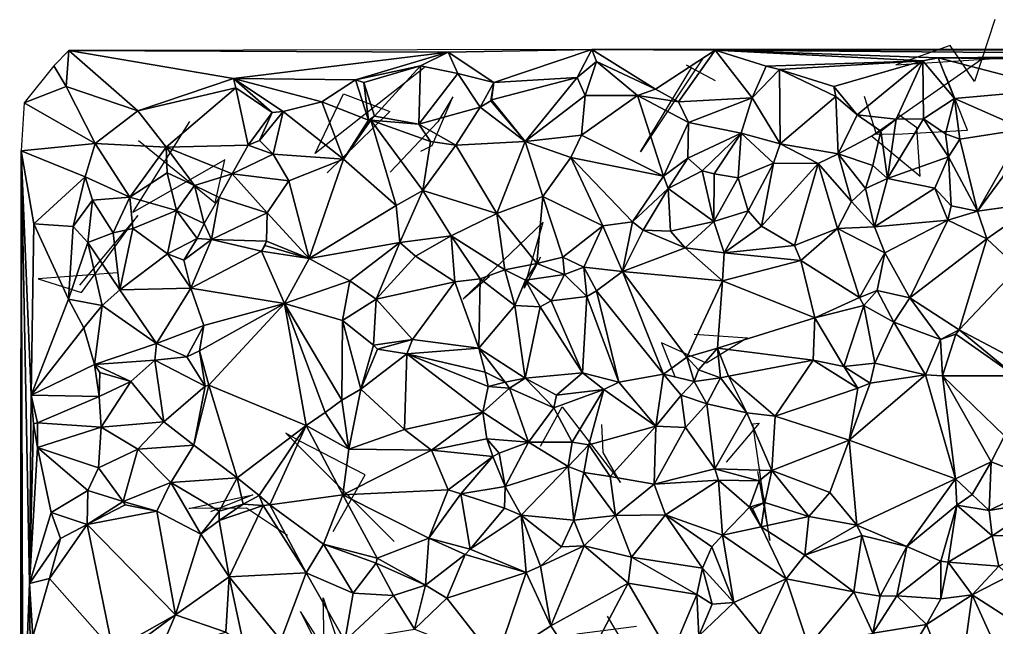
# Model space of a CAD drawing. Header units: metres. Extents: x -15.7 to 15, y -15 to 15.4.
# Drawn here: x -14.97 to 0.34, y 5.91 to 15.45 of the extents above; entities that cross this region are included whole.
import ezdxf

# ---------------------------------------------------------------- set-up
doc = ezdxf.new("R2010")
doc.units = ezdxf.units.M
doc.layers.add('CRACKS', color=1, linetype='Continuous')
doc.layers.add('STREET_MESH', color=7, linetype='Continuous')

msp = doc.modelspace()

# ---------------------------------------------------------------- linework, layer by layer
at = {"layer": 'CRACKS'}
for points in [[(0.313, 15.45, 0.1), (-0.006, 14.478, 0.1), (-0.384, 15.042, 0.1), (-1.238, 14.741, 0.1), (0.312, 14.839, 0.1)], [(-4.27, 14.833, 0.1), (-5.241, 13.373, 0.1), (-4.441, 14.69, 0.1), (-4.519, 14.736, 0.1), (-4.07, 14.492, 0.1)], [(0.103, 14.821, 0.1), (-1.616, 13.621, 0.1), (-0.854, 12.993, 0.1), (-0.907, 13.75, 0.1), (-1.193, 13.953, 0.1)], [(-8.626, 14.698, 0.1), (-10.342, 13.349, 0.1), (-9.895, 14.284, 0.1), (-9.17, 14.006, 0.1), (-10.15, 13.045, 0.1)], [(-1.733, 14.246, 0.1), (-1.547, 13.656, 0.1), (-1.222, 13.654, 0.1), (-0.114, 13.716, 0.1), (-0.447, 14.555, 0.1)], [(-8.684, 13.387, 0.1), (-8.507, 13.476, 0.1), (-8.181, 14.239, 0.1), (-8.419, 13.846, 0.1), (-9.164, 13.058, 0.1)], [(-13.112, 13.55, 0.1), (-11.906, 12.575, 0.1), (-11.755, 13.251, 0.1), (-13.198, 12.421, 0.1), (-12.306, 13.852, 0.1)], [(-13.446, 11.474, 0.1), (-14.681, 11.381, 0.1), (-14.003, 11.167, 0.1), (-13.12, 12.375, 0.1), (-14.032, 11.283, 0.1)], [(-6.808, 11.723, 0.1), (-7.062, 11.237, 0.1), (-6.767, 12.269, 0.1), (-8.019, 11.07, 0.1), (-7.607, 11.422, 0.1)], [(-4.397, 10.514, 0.1), (-3.564, 10.455, 0.1), (-4.206, 10.062, 0.1), (-4.911, 10.377, 0.1), (-4.703, 9.853, 0.1)], [(-6.806, 8.76, 0.1), (-6.467, 9.374, 0.1), (-5.552, 8.187, 0.1), (-5.825, 8.656, 0.1), (-5.847, 9.1, 0.1)], [(-3.405, 8.358, 0.1), (-3.215, 7.279, 0.1), (-3.479, 9.109, 0.1), (-3.38, 9.119, 0.1), (-3.897, 8.506, 0.1)], [(-10.058, 7.418, 0.1), (-9.556, 8.307, 0.1), (-10.581, 8.838, 0.1), (-10.799, 8.962, 0.1), (-9.102, 7.264, 0.1)], [(-10.774, 7.355, 0.1), (-11.414, 7.783, 0.1), (-12.32, 7.78, 0.1), (-11.319, 7.995, 0.1), (-11.981, 7.729, 0.1)], [(-10.18, 4.763, 0.1), (-10.216, 6.379, 0.1), (-9.689, 4.777, 0.1), (-10.569, 6.163, 0.1), (-9.836, 4.695, 0.1)], [(-5.305, 5.927, 0.1), (-6.239, 5.811, 0.1), (-5.389, 5.207, 0.1), (-5.184, 5.126, 0.1), (-5.759, 6.09, 0.1)]]:
    msp.add_polyline3d(points, dxfattribs=at)
at = {"layer": 'STREET_MESH'}
for points in [[(-14.438, 14.726), (-14.243, 14.398), (-14.2, 14.964)], [(-14.243, 14.398), (-13.12, 14.019), (-14.2, 14.964)], [(-8.257, 14.939), (-6.005, 14.98), (-14.2, 14.964)], [(-13.12, 14.019), (-11.62, 14.527), (-14.2, 14.964)], [(-11.62, 14.527), (-8.257, 14.939), (-14.2, 14.964)], [(-8.257, 14.939), (-11.62, 14.527), (-9.709, 14.502)], [(-8.69, 14.723), (-8.257, 14.939), (-9.709, 14.502)], [(-8.104, 14.603), (-8.257, 14.939), (-8.69, 14.723)], [(-8.257, 14.939), (-7.537, 14.463), (-6.005, 14.98)], [(-8.257, 14.939), (-8.104, 14.603), (-7.537, 14.463)], [(-7.537, 14.463), (-6.231, 14.538), (-6.005, 14.98)], [(-6.005, 14.98), (-6.231, 14.538), (-5.928, 14.791)], [(-6.005, 14.98), (-4.071, 14.968), (12.673, 14.981)], [(-5.006, 14.359), (-6.005, 14.98), (-5.928, 14.791)], [(-5.006, 14.359), (-4.071, 14.968), (-6.005, 14.98)], [(-4.071, 14.968), (-5.006, 14.359), (-4.646, 14.157)], [(-3.49, 14.222), (-4.071, 14.968), (-4.646, 14.157)], [(-4.071, 14.968), (5.004, 14.896), (12.673, 14.981)], [(5.004, 14.896), (-4.071, 14.968), (-0.576, 14.85)], [(-4.071, 14.968), (-0.814, 14.801), (-0.576, 14.85)], [(-3.49, 14.222), (-3.273, 14.719), (-4.071, 14.968)], [(-3.273, 14.719), (-0.814, 14.801), (-4.071, 14.968)], [(5.004, 14.896), (-0.576, 14.85), (4.083, 14.864)], [(-0.576, 14.85), (2.683, 14.803), (4.083, 14.864)], [(-14.9, 14.143), (-14.243, 14.398), (-14.438, 14.726)], [(-9.576, 14.464), (-8.69, 14.723), (-9.709, 14.502)], [(-9.576, 14.464), (-9.409, 13.934), (-8.69, 14.723)], [(-9.409, 13.934), (-8.714, 13.809), (-8.69, 14.723)], [(-8.714, 13.809), (-8.104, 14.603), (-8.69, 14.723)], [(-6.231, 14.538), (-6.109, 14.258), (-5.928, 14.791)], [(-6.109, 14.258), (-5.285, 14.26), (-5.928, 14.791)], [(-5.285, 14.26), (-5.006, 14.359), (-5.928, 14.791)], [(-3.273, 14.719), (-3.49, 14.222), (-3.06, 14.668)], [(-0.814, 14.801), (-3.273, 14.719), (-3.06, 14.668)], [(-2.209, 14.399), (-0.814, 14.801), (-3.06, 14.668)], [(-0.814, 14.801), (-2.209, 14.399), (-1.842, 13.957)], [(-1.231, 13.886), (-0.814, 14.801), (-1.842, 13.957)], [(-1.231, 13.886), (-0.806, 13.89), (-0.814, 14.801)], [(-0.814, 14.801), (-0.318, 14.209), (-0.576, 14.85)], [(-0.806, 13.89), (-0.318, 14.209), (-0.814, 14.801)], [(1.311, 14.356), (2.683, 14.803), (-0.576, 14.85)], [(-0.318, 14.209), (1.311, 14.356), (-0.576, 14.85)], [(-7.756, 14.074), (-8.104, 14.603), (-8.714, 13.809)], [(-8.104, 14.603), (-7.756, 14.074), (-7.537, 14.463)], [(-3.49, 14.222), (-3.049, 13.501), (-3.06, 14.668)], [(-3.049, 13.501), (-2.18, 14.242), (-3.06, 14.668)], [(-2.18, 14.242), (-2.209, 14.399), (-3.06, 14.668)], [(-13.789, 13.504), (-14.243, 14.398), (-14.9, 14.143)], [(-13.12, 14.019), (-14.243, 14.398), (-13.789, 13.504)], [(-13.12, 14.019), (-11.586, 14.377), (-11.62, 14.527)], [(-11.016, 13.99), (-10.843, 14.009), (-11.62, 14.527)], [(-11.586, 14.377), (-11.016, 13.99), (-11.62, 14.527)], [(-11.62, 14.527), (-10.234, 14.159), (-9.709, 14.502)], [(-10.843, 14.009), (-10.234, 14.159), (-11.62, 14.527)], [(-10.234, 14.159), (-9.503, 13.87), (-9.709, 14.502)], [(-9.503, 13.87), (-9.576, 14.464), (-9.709, 14.502)], [(-9.503, 13.87), (-9.409, 13.934), (-9.576, 14.464)], [(-7.756, 14.074), (-7.587, 14.176), (-7.537, 14.463)], [(-7.587, 14.176), (-7.575, 14.191), (-7.537, 14.463)], [(-7.575, 14.191), (-6.231, 14.538), (-7.537, 14.463)], [(-7.575, 14.191), (-7.046, 13.538), (-6.231, 14.538)], [(-7.046, 13.538), (-6.109, 14.258), (-6.231, 14.538)], [(-2.209, 14.399), (-2.18, 14.242), (-1.842, 13.957)], [(-12.678, 13.449), (-11.586, 14.377), (-13.12, 14.019)], [(-11.39, 13.478), (-11.586, 14.377), (-12.678, 13.449)], [(-11.39, 13.478), (-11.016, 13.99), (-11.586, 14.377)], [(-6.167, 13.634), (-6.109, 14.258), (-7.046, 13.538)], [(-6.109, 14.258), (-6.167, 13.634), (-5.285, 14.26)], [(-6.167, 13.634), (-4.878, 12.995), (-5.285, 14.26)], [(-5.006, 14.359), (-5.285, 14.26), (-4.646, 14.157)], [(-5.285, 14.26), (-4.486, 13.835), (-4.646, 14.157)], [(-4.878, 12.995), (-4.486, 13.835), (-5.285, 14.26)], [(-2.18, 14.242), (-3.049, 13.501), (-2.141, 13.343)], [(-2.18, 14.242), (-2.141, 13.343), (-1.842, 13.957)], [(1.311, 14.356), (-0.318, 14.209), (0.776, 13.73)], [(-14.949, 13.392), (-13.789, 13.504), (-14.9, 14.143)], [(-9.896, 13.258), (-10.234, 14.159), (-10.843, 14.009)], [(-9.503, 13.87), (-10.234, 14.159), (-9.896, 13.258)], [(-7.587, 14.176), (-7.756, 14.074), (-7.046, 13.538)], [(-7.575, 14.191), (-7.587, 14.176), (-7.046, 13.538)], [(-4.486, 13.835), (-3.49, 14.222), (-4.646, 14.157)], [(-3.49, 14.222), (-4.486, 13.835), (-3.66, 13.668)], [(-3.049, 13.501), (-3.49, 14.222), (-3.66, 13.668)], [(-0.806, 13.89), (-0.458, 13.655), (-0.318, 14.209)], [(-0.318, 14.209), (-0.458, 13.655), (-0.236, 13.573)], [(-0.318, 14.209), (-0.236, 13.573), (0.776, 13.73)], [(-12.678, 13.449), (-13.12, 14.019), (-13.789, 13.504)], [(-11.39, 13.478), (-11.213, 13.55), (-11.016, 13.99)], [(-11.016, 13.99), (-11.213, 13.55), (-10.843, 14.009)], [(-11.213, 13.55), (-11, 13.337), (-10.843, 14.009)], [(-11, 13.337), (-9.896, 13.258), (-10.843, 14.009)], [(-8.133, 13.478), (-7.756, 14.074), (-8.714, 13.809)], [(-7.756, 14.074), (-8.133, 13.478), (-7.046, 13.538)], [(-2.141, 13.343), (-1.471, 13.7), (-1.842, 13.957)], [(-1.471, 13.7), (-1.231, 13.886), (-1.842, 13.957)], [(-9.073, 12.534), (-9.468, 13.87), (-9.896, 13.258)], [(-9.468, 13.87), (-9.503, 13.87), (-9.896, 13.258)], [(-9.409, 13.934), (-9.503, 13.87), (-9.468, 13.87)], [(-9.409, 13.934), (-9.468, 13.87), (-8.714, 13.809)], [(-8.714, 13.809), (-9.468, 13.87), (-8.53, 13.539)], [(-9.468, 13.87), (-8.653, 12.766), (-8.53, 13.539)], [(-8.653, 12.766), (-9.468, 13.87), (-9.073, 12.534)], [(-8.133, 13.478), (-8.714, 13.809), (-8.53, 13.539)], [(-4.486, 13.835), (-4.878, 12.995), (-4.5, 13.274)], [(-4.486, 13.835), (-4.5, 13.274), (-3.66, 13.668)], [(-1.231, 13.886), (-1.471, 13.7), (-1.367, 12.956)], [(-0.806, 13.89), (-1.231, 13.886), (-1.367, 12.956)], [(-0.411, 13.297), (-0.806, 13.89), (-1.367, 12.956)], [(-0.458, 13.655), (-0.806, 13.89), (-0.411, 13.297)], [(-6.167, 13.634), (-7.046, 13.538), (-6.332, 13.288)], [(-4.878, 12.995), (-6.167, 13.634), (-6.332, 13.288)], [(-4.5, 13.274), (-4.276, 13.074), (-3.66, 13.668)], [(-4.276, 13.074), (-4.086, 13.027), (-3.66, 13.668)], [(-4.086, 13.027), (-3.711, 12.966), (-3.66, 13.668)], [(-3.66, 13.668), (-3.711, 12.966), (-3.154, 13.198)], [(-3.049, 13.501), (-3.66, 13.668), (-3.154, 13.198)], [(-1.598, 13.158), (-1.471, 13.7), (-2.141, 13.343)], [(-1.471, 13.7), (-1.598, 13.158), (-1.367, 12.956)], [(-0.458, 13.655), (-0.411, 13.297), (-0.236, 13.573)], [(0.776, 13.73), (-0.236, 13.573), (0.041, 12.444)], [(0.911, 13.621), (0.776, 13.73), (0.041, 12.444)], [(-13.946, 12.98), (-13.789, 13.504), (-14.949, 13.392)], [(-13.946, 12.98), (-13.245, 12.666), (-13.789, 13.504)], [(-13.245, 12.666), (-12.678, 13.449), (-13.789, 13.504)], [(-11.641, 13.029), (-11.39, 13.478), (-12.678, 13.449)], [(-11, 13.337), (-11.39, 13.478), (-11.641, 13.029)], [(-11.213, 13.55), (-11.39, 13.478), (-11, 13.337)], [(-8.653, 12.766), (-8.133, 13.478), (-8.53, 13.539)], [(-8.133, 13.478), (-8.653, 12.766), (-7.495, 12.408)], [(-8.133, 13.478), (-7.495, 12.408), (-7.046, 13.538)], [(-7.495, 12.408), (-6.77, 12.676), (-7.046, 13.538)], [(-7.046, 13.538), (-6.77, 12.676), (-6.332, 13.288)], [(-2.456, 13.191), (-3.049, 13.501), (-3.154, 13.198)], [(-3.049, 13.501), (-2.456, 13.191), (-2.141, 13.343)], [(-0.236, 13.573), (-0.411, 13.297), (0.041, 12.444)], [(1.006, 12.581), (0.911, 13.621), (0.041, 12.444)], [(-14.959, 1.005), (-14.949, 13.392), (-14.974, -5.999)], [(-14.923, 3.9), (-14.949, 13.392), (-14.959, 1.005)], [(-14.794, 9.559), (-14.749, 12.245), (-14.949, 13.392)], [(-14.749, 12.245), (-13.946, 12.98), (-14.949, 13.392)], [(-14.816, 6.605), (-14.949, 13.392), (-14.923, 3.9)], [(-14.816, 6.605), (-14.794, 9.559), (-14.949, 13.392)], [(-12.658, 13.045), (-12.678, 13.449), (-13.245, 12.666)], [(-12.658, 13.045), (-12.233, 12.847), (-12.678, 13.449)], [(-12.233, 12.847), (-11.641, 13.029), (-12.678, 13.449)], [(-11, 13.337), (-11.641, 13.029), (-10.752, 12.919)], [(-9.896, 13.258), (-11, 13.337), (-10.752, 12.919)], [(-2.141, 13.343), (-2.456, 13.191), (-1.933, 12.593)], [(-2.141, 13.343), (-1.933, 12.593), (-1.716, 12.8)], [(-1.598, 13.158), (-2.141, 13.343), (-1.716, 12.8)], [(-10.436, 11.7), (-9.896, 13.258), (-10.752, 12.919)], [(-10.436, 11.7), (-9.073, 12.534), (-9.896, 13.258)], [(-6.77, 12.676), (-5.83, 12.213), (-6.332, 13.288)], [(-5.367, 12.277), (-4.878, 12.995), (-6.332, 13.288)], [(-5.83, 12.213), (-5.367, 12.277), (-6.332, 13.288)], [(-4.878, 12.995), (-4.809, 12.799), (-4.5, 13.274)], [(-4.809, 12.799), (-4.276, 13.074), (-4.5, 13.274)], [(-3.711, 12.966), (-3.551, 12.447), (-3.154, 13.198)], [(-3.551, 12.447), (-3.343, 12.21), (-3.154, 13.198)], [(-3.343, 12.21), (-2.456, 13.191), (-3.154, 13.198)], [(-2.827, 11.905), (-2.456, 13.191), (-3.343, 12.21)], [(-2.456, 13.191), (-2.827, 11.905), (-2.155, 12.17)], [(-1.933, 12.593), (-2.456, 13.191), (-2.155, 12.17)], [(-0.626, 12.802), (-0.411, 13.297), (-1.367, 12.956)], [(-0.373, 12.53), (-0.411, 13.297), (-0.626, 12.802)], [(-0.411, 13.297), (-0.373, 12.53), (0.041, 12.444)], [(-12.515, 12.456), (-12.658, 13.045), (-13.245, 12.666)], [(-12.515, 12.456), (-12.233, 12.847), (-12.658, 13.045)], [(-11.847, 12.66), (-11.641, 13.029), (-12.233, 12.847)], [(-11.641, 13.029), (-11.847, 12.66), (-11.095, 12.416)], [(-11.641, 13.029), (-11.095, 12.416), (-10.752, 12.919)], [(-4.276, 13.074), (-4.809, 12.799), (-4.093, 12.282)], [(-4.086, 13.027), (-4.276, 13.074), (-4.093, 12.282)], [(-3.711, 12.966), (-4.086, 13.027), (-4.093, 12.282)], [(-1.367, 12.956), (-1.598, 13.158), (-1.716, 12.8)], [(-14.749, 12.245), (-14.134, 12.203), (-13.946, 12.98)], [(-14.134, 12.203), (-13.828, 12.616), (-13.946, 12.98)], [(-13.946, 12.98), (-13.828, 12.616), (-13.245, 12.666)], [(-11.095, 12.416), (-10.436, 11.7), (-10.752, 12.919)], [(-4.809, 12.799), (-4.878, 12.995), (-5.367, 12.277)], [(-3.551, 12.447), (-3.711, 12.966), (-4.093, 12.282)], [(-1.573, 12.2), (-1.367, 12.956), (-1.716, 12.8)], [(-1.573, 12.2), (-0.626, 12.802), (-1.367, 12.956)], [(-12.233, 12.847), (-12.515, 12.456), (-12.078, 12.249)], [(-11.847, 12.66), (-12.233, 12.847), (-12.078, 12.249)], [(-8.653, 12.766), (-9.073, 12.534), (-9.014, 11.954)], [(-8.209, 12.057), (-8.653, 12.766), (-9.014, 11.954)], [(-7.495, 12.408), (-8.653, 12.766), (-8.209, 12.057)], [(-5.2, 12.148), (-4.809, 12.799), (-5.367, 12.277)], [(-5.2, 12.148), (-4.768, 12.129), (-4.809, 12.799)], [(-4.809, 12.799), (-4.768, 12.129), (-4.093, 12.282)], [(-1.933, 12.593), (-1.573, 12.2), (-1.716, 12.8)], [(-0.626, 12.802), (-1.573, 12.2), (-0.424, 12.302)], [(-0.373, 12.53), (-0.626, 12.802), (-0.424, 12.302)], [(-13.828, 12.616), (-14.134, 12.203), (-13.904, 11.954)], [(-13.508, 12.106), (-13.828, 12.616), (-13.904, 11.954)], [(-13.828, 12.616), (-13.508, 12.106), (-13.245, 12.666)], [(-13.508, 12.106), (-13.198, 12.174), (-13.245, 12.666)], [(-13.198, 12.174), (-12.515, 12.456), (-13.245, 12.666)], [(-11.964, 12), (-11.847, 12.66), (-12.078, 12.249)], [(-11.095, 12.416), (-11.847, 12.66), (-11.964, 12)], [(-6.866, 11.623), (-6.77, 12.676), (-7.495, 12.408)], [(-6.866, 11.623), (-6.46, 11.723), (-6.77, 12.676)], [(-6.46, 11.723), (-5.83, 12.213), (-6.77, 12.676)], [(-1.573, 12.2), (-1.933, 12.593), (-2.155, 12.17)], [(0.189, 12.011), (1.006, 12.581), (0.041, 12.444)], [(1.006, 12.581), (0.189, 12.011), (0.675, 11.556)], [(-12.515, 12.456), (-13.198, 12.174), (-12.657, 11.774)], [(-12.192, 12.013), (-12.515, 12.456), (-12.657, 11.774)], [(-12.515, 12.456), (-12.192, 12.013), (-12.078, 12.249)], [(-11.105, 11.975), (-11.095, 12.416), (-11.964, 12)], [(-11.105, 11.975), (-10.436, 11.7), (-11.095, 12.416)], [(-9.073, 12.534), (-10.436, 11.7), (-9.014, 11.954)], [(-7.368, 11.521), (-7.495, 12.408), (-8.209, 12.057)], [(-7.368, 11.521), (-6.866, 11.623), (-7.495, 12.408)], [(-3.93, 11.791), (-3.551, 12.447), (-4.093, 12.282)], [(-3.551, 12.447), (-3.93, 11.791), (-3.343, 12.21)], [(-0.373, 12.53), (-0.424, 12.302), (0.041, 12.444)], [(-0.424, 12.302), (0.189, 12.011), (0.041, 12.444)], [(-5.83, 12.213), (-5.52, 11.495), (-5.367, 12.277)], [(-5.52, 11.495), (-5.2, 12.148), (-5.367, 12.277)], [(-4.093, 12.282), (-4.768, 12.129), (-4.538, 11.871)], [(-3.93, 11.791), (-4.093, 12.282), (-4.538, 11.871)], [(-1.573, 12.2), (-1.411, 11.791), (-0.424, 12.302)], [(-0.424, 12.302), (-1.411, 11.791), (-1.017, 11.086)], [(0.189, 12.011), (-0.424, 12.302), (-1.017, 11.086)], [(-14.208, 11.066), (-14.749, 12.245), (-14.794, 9.559)], [(-14.208, 11.066), (-14.134, 12.203), (-14.749, 12.245)], [(-14.134, 12.203), (-14.208, 11.066), (-13.904, 11.954)], [(-13.402, 11.212), (-13.508, 12.106), (-13.904, 11.954)], [(-13.508, 12.106), (-13.402, 11.212), (-13.198, 12.174)], [(-13.198, 12.174), (-13.402, 11.212), (-12.657, 11.774)], [(-12.192, 12.013), (-11.964, 12), (-12.078, 12.249)], [(-6.46, 11.723), (-6.128, 11.567), (-5.83, 12.213)], [(-5.83, 12.213), (-6.128, 11.567), (-5.52, 11.495)], [(-5.2, 12.148), (-5.52, 11.495), (-4.538, 11.871)], [(-4.768, 12.129), (-5.2, 12.148), (-4.538, 11.871)], [(-3.93, 11.791), (-2.827, 11.905), (-3.343, 12.21)], [(-2.155, 12.17), (-2.827, 11.905), (-2.729, 11.672)], [(-1.81, 11.087), (-2.155, 12.17), (-2.729, 11.672)], [(-1.411, 11.791), (-1.573, 12.2), (-2.155, 12.17)], [(-1.81, 11.087), (-1.411, 11.791), (-2.155, 12.17)], [(-14.208, 11.066), (-13.678, 10.964), (-13.904, 11.954)], [(-13.678, 10.964), (-13.402, 11.212), (-13.904, 11.954)], [(-12.399, 11.677), (-12.192, 12.013), (-12.657, 11.774)], [(-12.192, 12.013), (-12.399, 11.677), (-11.964, 12)], [(-12.399, 11.677), (-12.289, 11.238), (-11.964, 12)], [(-12.289, 11.238), (-11.183, 11.818), (-11.964, 12)], [(-11.183, 11.818), (-11.105, 11.975), (-11.964, 12)], [(-11.129, 11.906), (-11.105, 11.975), (-11.183, 11.818)], [(-11.105, 11.975), (-11.129, 11.906), (-10.436, 11.7)], [(-10.436, 11.7), (-9.795, 11.35), (-9.014, 11.954)], [(-9.795, 11.35), (-9.384, 11.064), (-9.014, 11.954)], [(-9.384, 11.064), (-8.77, 11.736), (-9.014, 11.954)], [(-8.77, 11.736), (-8.209, 12.057), (-9.014, 11.954)], [(-8.152, 11.334), (-8.209, 12.057), (-8.77, 11.736)], [(-8.152, 11.334), (-7.753, 11.383), (-8.209, 12.057)], [(-7.753, 11.383), (-7.368, 11.521), (-8.209, 12.057)], [(-0.244, 10.58), (0.189, 12.011), (-1.017, 11.086)], [(0.189, 12.011), (-0.244, 10.58), (0.675, 11.556)], [(-11.183, 11.818), (-12.289, 11.238), (-10.819, 10.996)], [(-11.129, 11.906), (-11.183, 11.818), (-10.436, 11.7)], [(-10.436, 11.7), (-11.183, 11.818), (-10.819, 10.996)], [(-5.52, 11.495), (-3.957, 11.349), (-4.538, 11.871)], [(-3.957, 11.349), (-3.93, 11.791), (-4.538, 11.871)], [(-2.827, 11.905), (-3.93, 11.791), (-2.729, 11.672)], [(-13.402, 11.212), (-12.289, 11.238), (-12.657, 11.774)], [(-12.289, 11.238), (-12.399, 11.677), (-12.657, 11.774)], [(-9.795, 11.35), (-10.436, 11.7), (-10.819, 10.996)], [(-9.384, 11.064), (-8.152, 11.334), (-8.77, 11.736)], [(-6.432, 11.451), (-6.46, 11.723), (-6.866, 11.623)], [(-6.432, 11.451), (-6.128, 11.567), (-6.46, 11.723)], [(-3.93, 11.791), (-3.957, 11.349), (-2.729, 11.672)], [(-3.957, 11.349), (-2.51, 10.772), (-2.729, 11.672)], [(-2.51, 10.772), (-1.81, 11.087), (-2.729, 11.672)], [(-1.411, 11.791), (-1.81, 11.087), (-1.529, 11.197)], [(-1.411, 11.791), (-1.529, 11.197), (-1.017, 11.086)], [(-7.753, 11.383), (-7.21, 10.964), (-7.368, 11.521)], [(-7.041, 11.36), (-6.866, 11.623), (-7.368, 11.521)], [(-7.21, 10.964), (-7.041, 11.36), (-7.368, 11.521)], [(-7.041, 11.36), (-6.432, 11.451), (-6.866, 11.623)], [(-6.432, 11.451), (-6.082, 11.107), (-6.128, 11.567)], [(-5.52, 11.495), (-6.128, 11.567), (-5.932, 11.192)], [(-6.128, 11.567), (-6.082, 11.107), (-5.932, 11.192)], [(-4.881, 9.886), (-5.52, 11.495), (-5.932, 11.192)], [(-4.513, 10.156), (-5.52, 11.495), (-4.881, 9.886)], [(-5.52, 11.495), (-4.513, 10.156), (-3.957, 11.349)], [(-0.244, 10.58), (0.932, 9.959), (0.675, 11.556)], [(-9.911, 10.729), (-9.795, 11.35), (-10.819, 10.996)], [(-9.795, 11.35), (-9.911, 10.729), (-9.384, 11.064)], [(-8.152, 11.334), (-9.384, 11.064), (-8.817, 10.43)], [(-8.152, 11.334), (-8.817, 10.43), (-7.776, 10.294)], [(-7.753, 11.383), (-8.152, 11.334), (-7.776, 10.294)], [(-7.21, 10.964), (-7.753, 11.383), (-7.776, 10.294)], [(-7.041, 11.36), (-7.21, 10.964), (-6.812, 10.944)], [(-6.432, 11.451), (-7.041, 11.36), (-6.643, 11.037)], [(-6.643, 11.037), (-7.041, 11.36), (-6.812, 10.944)], [(-6.082, 11.107), (-6.432, 11.451), (-6.643, 11.037)], [(-3.957, 11.349), (-4.513, 10.156), (-4.031, 10.295)], [(-2.51, 10.772), (-3.957, 11.349), (-4.031, 10.295)], [(-13.678, 10.964), (-12.826, 10.369), (-13.402, 11.212)], [(-13.402, 11.212), (-12.826, 10.369), (-12.289, 11.238)], [(-12.826, 10.369), (-12.087, 10.65), (-12.289, 11.238)], [(-12.289, 11.238), (-12.087, 10.65), (-10.819, 10.996)], [(-6.082, 11.107), (-5.581, 9.764), (-5.932, 11.192)], [(-5.581, 9.764), (-4.881, 9.886), (-5.932, 11.192)], [(-1.81, 11.087), (-1.74, 10.966), (-1.529, 11.197)], [(-1.74, 10.966), (-1.267, 10.704), (-1.529, 11.197)], [(-1.529, 11.197), (-1.267, 10.704), (-1.017, 11.086)], [(-13.966, 10.613), (-14.208, 11.066), (-14.794, 9.559)], [(-13.966, 10.613), (-13.678, 10.964), (-14.208, 11.066)], [(-9.911, 10.729), (-9.427, 10.341), (-9.384, 11.064)], [(-9.384, 11.064), (-9.427, 10.341), (-8.817, 10.43)], [(-6.643, 11.037), (-6.812, 10.944), (-6.15, 9.909)], [(-6.082, 11.107), (-6.643, 11.037), (-6.15, 9.909)], [(-5.581, 9.764), (-6.082, 11.107), (-6.15, 9.909)], [(-1.74, 10.966), (-1.81, 11.087), (-2.51, 10.772)], [(-1.267, 10.704), (-0.537, 10.432), (-1.017, 11.086)], [(-0.537, 10.432), (-0.244, 10.58), (-1.017, 11.086)], [(-13.678, 10.964), (-13.966, 10.613), (-13.798, 10.037)], [(-12.826, 10.369), (-13.678, 10.964), (-13.798, 10.037)], [(-12.087, 10.65), (-12.153, 10.253), (-10.819, 10.996)], [(-12.153, 10.253), (-12.006, 9.714), (-10.819, 10.996)], [(-10.819, 10.996), (-12.006, 9.714), (-10.482, 9.084)], [(-10.186, 9.287), (-10.819, 10.996), (-10.482, 9.084)], [(-10.819, 10.996), (-10.186, 9.287), (-9.923, 9.481)], [(-9.911, 10.729), (-10.819, 10.996), (-9.923, 9.481)], [(-7.047, 9.825), (-7.21, 10.964), (-7.776, 10.294)], [(-6.812, 10.944), (-7.21, 10.964), (-7.047, 9.825)], [(-6.812, 10.944), (-7.047, 9.825), (-6.15, 9.909)], [(-2.055, 10.005), (-1.74, 10.966), (-2.51, 10.772)], [(-1.74, 10.966), (-2.055, 10.005), (-1.568, 10.059)], [(-1.267, 10.704), (-1.74, 10.966), (-1.568, 10.059)], [(-9.911, 10.729), (-9.923, 9.481), (-9.624, 9.653)], [(-9.427, 10.341), (-9.911, 10.729), (-9.624, 9.653)], [(-2.51, 10.772), (-4.031, 10.295), (-2.532, 10.109)], [(-2.055, 10.005), (-2.51, 10.772), (-2.532, 10.109)], [(-13.798, 10.037), (-13.966, 10.613), (-14.794, 9.559)], [(-12.087, 10.65), (-12.826, 10.369), (-12.354, 10.16)], [(-12.153, 10.253), (-12.087, 10.65), (-12.354, 10.16)], [(-0.772, 9.875), (-1.267, 10.704), (-1.568, 10.059)], [(-1.267, 10.704), (-0.772, 9.875), (-0.537, 10.432)], [(-0.295, 10.517), (-0.244, 10.58), (-0.537, 10.432)], [(-0.244, 10.58), (-0.295, 10.517), (0.632, 9.862)], [(0.932, 9.959), (-0.244, 10.58), (0.632, 9.862)], [(-9.427, 10.341), (-9.365, 10.28), (-8.817, 10.43)], [(-9.365, 10.28), (-8.902, 10.208), (-8.817, 10.43)], [(-8.817, 10.43), (-8.902, 10.208), (-7.776, 10.294)], [(-0.772, 9.875), (-0.508, 9.86), (-0.537, 10.432)], [(-0.508, 9.86), (-0.295, 10.517), (-0.537, 10.432)], [(-0.295, 10.517), (-0.508, 9.86), (0.632, 9.862)], [(-12.851, 10.107), (-12.826, 10.369), (-13.798, 10.037)], [(-12.826, 10.369), (-12.851, 10.107), (-12.354, 10.16)], [(-9.365, 10.28), (-9.427, 10.341), (-9.624, 9.653)], [(-8.902, 10.208), (-9.365, 10.28), (-9.624, 9.653)], [(-7.776, 10.294), (-8.902, 10.208), (-7.676, 9.919)], [(-7.361, 9.763), (-7.776, 10.294), (-7.676, 9.919)], [(-7.361, 9.763), (-7.047, 9.825), (-7.776, 10.294)], [(-4.031, 10.295), (-4.513, 10.156), (-4.331, 9.956)], [(-3.988, 9.83), (-4.031, 10.295), (-4.331, 9.956)], [(-4.031, 10.295), (-3.862, 9.857), (-2.532, 10.109)], [(-3.988, 9.83), (-3.862, 9.857), (-4.031, 10.295)], [(-12.851, 10.107), (-12.062, 9.701), (-12.354, 10.16)], [(-12.062, 9.701), (-12.153, 10.253), (-12.354, 10.16)], [(-12.062, 9.701), (-12.006, 9.714), (-12.153, 10.253)], [(-8.938, 9.02), (-8.902, 10.208), (-9.624, 9.653)], [(-8.902, 10.208), (-8.938, 9.02), (-7.71, 9.292)], [(-8.902, 10.208), (-7.63, 9.693), (-7.676, 9.919)], [(-7.63, 9.693), (-8.902, 10.208), (-7.71, 9.292)], [(-4.401, 9.773), (-4.513, 10.156), (-4.881, 9.886)], [(-4.513, 10.156), (-4.401, 9.773), (-4.331, 9.956)], [(-2.532, 10.109), (-3.862, 9.857), (-3.127, 9.227)], [(-1.833, 9.668), (-2.532, 10.109), (-3.127, 9.227)], [(-1.833, 9.668), (-2.055, 10.005), (-2.532, 10.109)], [(-13.727, 9.535), (-13.798, 10.037), (-14.794, 9.559)], [(-13.23, 9.772), (-12.851, 10.107), (-13.798, 10.037)], [(-13.727, 9.535), (-13.716, 9.913), (-13.798, 10.037)], [(-13.716, 9.913), (-13.23, 9.772), (-13.798, 10.037)], [(-12.851, 10.107), (-13.23, 9.772), (-12.712, 9.139)], [(-12.062, 9.701), (-12.851, 10.107), (-12.712, 9.139)], [(-4.401, 9.773), (-3.988, 9.83), (-4.331, 9.956)], [(-2.055, 10.005), (-1.64, 9.745), (-1.568, 10.059)], [(-1.64, 9.745), (-2.055, 10.005), (-1.833, 9.668)], [(-1.64, 9.745), (-0.772, 9.875), (-1.568, 10.059)], [(-13.23, 9.772), (-13.716, 9.913), (-13.727, 9.535)], [(-7.63, 9.693), (-7.361, 9.763), (-7.676, 9.919)], [(-7.047, 9.825), (-7.361, 9.763), (-7.296, 9.665)], [(-6.597, 9.361), (-7.047, 9.825), (-7.296, 9.665)], [(-7.047, 9.825), (-6.559, 9.556), (-6.15, 9.909)], [(-6.597, 9.361), (-6.559, 9.556), (-7.047, 9.825)], [(-6.15, 9.909), (-6.559, 9.556), (-5.814, 9.647)], [(-5.581, 9.764), (-6.15, 9.909), (-5.814, 9.647)], [(-5.581, 9.764), (-5.002, 9.07), (-4.881, 9.886)], [(-5.002, 9.07), (-4.603, 9.558), (-4.881, 9.886)], [(-4.603, 9.558), (-4.401, 9.773), (-4.881, 9.886)], [(-4.2, 9.42), (-3.988, 9.83), (-4.401, 9.773)], [(-3.988, 9.83), (-4.2, 9.42), (-3.576, 9.281)], [(-3.988, 9.83), (-3.576, 9.281), (-3.862, 9.857)], [(-3.862, 9.857), (-3.576, 9.281), (-3.127, 9.227)], [(-0.772, 9.875), (-1.971, 8.853), (-0.301, 8.245)], [(-0.772, 9.875), (-1.64, 9.745), (-1.971, 8.853)], [(-0.508, 9.86), (-0.772, 9.875), (-0.301, 8.245)], [(-0.508, 9.86), (0.466, 8.921), (0.632, 9.862)], [(0.259, 8.51), (-0.508, 9.86), (-0.301, 8.245)], [(0.259, 8.51), (0.466, 8.921), (-0.508, 9.86)], [(-13.23, 9.772), (-13.727, 9.535), (-13.695, 9.056)], [(-12.712, 9.139), (-13.23, 9.772), (-13.695, 9.056)], [(-12.062, 9.701), (-12.712, 9.139), (-12.24, 8.774)], [(-11.564, 8.261), (-12.006, 9.714), (-12.24, 8.774)], [(-12.006, 9.714), (-12.062, 9.701), (-12.24, 8.774)], [(-12.006, 9.714), (-11.564, 8.261), (-10.482, 9.084)], [(-9.923, 9.481), (-9.814, 8.713), (-9.624, 9.653)], [(-9.814, 8.713), (-8.938, 9.02), (-9.624, 9.653)], [(-7.296, 9.665), (-7.63, 9.693), (-7.71, 9.292)], [(-6.994, 8.822), (-7.296, 9.665), (-7.71, 9.292)], [(-7.361, 9.763), (-7.63, 9.693), (-7.296, 9.665)], [(-6.994, 8.822), (-6.597, 9.361), (-7.296, 9.665)], [(-5.002, 9.07), (-5.581, 9.764), (-5.814, 9.647)], [(-4.603, 9.558), (-4.2, 9.42), (-4.401, 9.773)], [(-1.971, 8.853), (-1.833, 9.668), (-3.127, 9.227)], [(-1.64, 9.745), (-1.833, 9.668), (-1.971, 8.853)], [(-14.816, 6.605), (-14.758, 9.11), (-14.794, 9.559)], [(-14.758, 9.11), (-14.691, 9.126), (-14.794, 9.559)], [(-14.691, 9.126), (-13.727, 9.535), (-14.794, 9.559)], [(-13.695, 9.056), (-13.727, 9.535), (-14.691, 9.126)], [(-6.597, 9.361), (-6.313, 8.822), (-5.814, 9.647)], [(-6.559, 9.556), (-6.597, 9.361), (-5.814, 9.647)], [(-6.313, 8.822), (-6.049, 8.777), (-5.814, 9.647)], [(-6.049, 8.777), (-5.002, 9.07), (-5.814, 9.647)], [(-4.603, 9.558), (-5.002, 9.07), (-4.536, 9.048)], [(-4.2, 9.42), (-4.603, 9.558), (-4.536, 9.048)], [(-10.186, 9.287), (-9.814, 8.713), (-9.923, 9.481)], [(-6.597, 9.361), (-6.994, 8.822), (-6.313, 8.822)], [(-4.2, 9.42), (-4.536, 9.048), (-4.074, 8.401)], [(-3.576, 9.281), (-4.2, 9.42), (-4.074, 8.401)], [(-9.814, 8.713), (-10.186, 9.287), (-10.482, 9.084)], [(-8.938, 9.02), (-8.518, 8.695), (-7.71, 9.292)], [(-8.518, 8.695), (-7.649, 8.871), (-7.71, 9.292)], [(-7.649, 8.871), (-6.994, 8.822), (-7.71, 9.292)], [(-3.576, 9.281), (-4.074, 8.401), (-3.18, 8.375)], [(-3.576, 9.281), (-3.18, 8.375), (-3.127, 9.227)], [(-3.18, 8.375), (-1.971, 8.853), (-3.127, 9.227)], [(-14.692, 8.737), (-14.758, 9.11), (-14.816, 6.605)], [(-14.691, 9.126), (-14.758, 9.11), (-14.692, 8.737)], [(-13.695, 9.056), (-14.691, 9.126), (-14.692, 8.737)], [(-13.736, 8.418), (-13.695, 9.056), (-14.692, 8.737)], [(-13.119, 8.71), (-13.695, 9.056), (-13.736, 8.418)], [(-12.712, 9.139), (-13.695, 9.056), (-13.119, 8.71)], [(-12.712, 9.139), (-13.119, 8.71), (-12.24, 8.774)], [(-11.564, 8.261), (-11.216, 7.982), (-10.482, 9.084)], [(-11.216, 7.982), (-11.051, 7.836), (-10.482, 9.084)], [(-11.051, 7.836), (-9.906, 7.993), (-10.482, 9.084)], [(-9.906, 7.993), (-9.814, 8.713), (-10.482, 9.084)], [(-5.002, 9.07), (-6.049, 8.777), (-5.716, 8.282)], [(-5.024, 8.161), (-5.002, 9.07), (-5.716, 8.282)], [(-4.536, 9.048), (-5.002, 9.07), (-5.024, 8.161)], [(-4.536, 9.048), (-5.024, 8.161), (-4.074, 8.401)], [(-8.518, 8.695), (-8.938, 9.02), (-9.814, 8.713)], [(0.466, 8.921), (0.259, 8.51), (1.109, 8.184)], [(-14.692, 8.737), (-14.816, 6.605), (-14.477, 7.716)], [(-13.904, 8.062), (-14.692, 8.737), (-14.477, 7.716)], [(-13.904, 8.062), (-13.736, 8.418), (-14.692, 8.737)], [(-12.24, 8.774), (-13.119, 8.71), (-12.604, 8.187)], [(-11.564, 8.261), (-12.24, 8.774), (-12.604, 8.187)], [(-8.518, 8.695), (-7.553, 8.594), (-7.649, 8.871)], [(-7.458, 8.647), (-6.994, 8.822), (-7.649, 8.871)], [(-7.553, 8.594), (-7.458, 8.647), (-7.649, 8.871)], [(-7.458, 8.647), (-7.361, 8.127), (-6.994, 8.822)], [(-7.361, 8.127), (-6.376, 8.437), (-6.994, 8.822)], [(-6.994, 8.822), (-6.376, 8.437), (-6.313, 8.822)], [(-6.376, 8.437), (-6.049, 8.777), (-6.313, 8.822)], [(-6.049, 8.777), (-6.376, 8.437), (-6.13, 8.346)], [(-5.716, 8.282), (-6.049, 8.777), (-6.13, 8.346)], [(-3.18, 8.375), (-2.275, 8.029), (-1.971, 8.853)], [(-2.275, 8.029), (-1.848, 7.517), (-1.971, 8.853)], [(-1.971, 8.853), (-1.848, 7.517), (-0.301, 8.245)], [(-13.35, 7.889), (-13.119, 8.71), (-13.736, 8.418)], [(-13.119, 8.71), (-13.35, 7.889), (-12.604, 8.187)], [(-9.906, 7.993), (-8.518, 8.695), (-9.814, 8.713)], [(-8.518, 8.695), (-9.906, 7.993), (-8.257, 8.073)], [(-7.553, 8.594), (-8.518, 8.695), (-8.257, 8.073)], [(-8.057, 8.009), (-7.553, 8.594), (-8.257, 8.073)], [(-7.361, 8.127), (-7.553, 8.594), (-8.057, 8.009)], [(-7.553, 8.594), (-7.361, 8.127), (-7.458, 8.647)], [(-6.376, 8.437), (-7.361, 8.127), (-7.109, 7.674)], [(-6.376, 8.437), (-7.109, 7.674), (-6.283, 7.598)], [(-6.13, 8.346), (-6.376, 8.437), (-6.283, 7.598)], [(-0.043, 7.997), (0.259, 8.51), (-0.301, 8.245)], [(-0.043, 7.997), (0.224, 7.746), (0.259, 8.51)], [(0.259, 8.51), (0.224, 7.746), (1.109, 8.184)], [(-13.35, 7.889), (-13.736, 8.418), (-13.904, 8.062)], [(-5.634, 7.672), (-6.13, 8.346), (-6.283, 7.598)], [(-5.716, 8.282), (-6.13, 8.346), (-5.634, 7.672)], [(-5.024, 8.161), (-5.716, 8.282), (-5.634, 7.672)], [(-5.024, 8.161), (-4.02, 8.222), (-4.074, 8.401)], [(-4.074, 8.401), (-3.379, 8.216), (-3.18, 8.375)], [(-4.02, 8.222), (-3.379, 8.216), (-4.074, 8.401)], [(-3.379, 8.216), (-3.294, 7.873), (-3.18, 8.375)], [(-3.294, 7.873), (-2.601, 7.655), (-3.18, 8.375)], [(-2.601, 7.655), (-2.275, 8.029), (-3.18, 8.375)], [(-13.35, 7.889), (-12.82, 7.739), (-12.604, 8.187)], [(-12.604, 8.187), (-12.82, 7.739), (-12.134, 7.376)], [(-11.846, 7.74), (-11.564, 8.261), (-12.604, 8.187)], [(-11.846, 7.74), (-12.604, 8.187), (-12.134, 7.376)], [(-11.564, 8.261), (-11.846, 7.74), (-11.467, 7.846)], [(-11.564, 8.261), (-11.467, 7.846), (-11.216, 7.982)], [(-7.361, 8.127), (-8.057, 8.009), (-7.373, 7.787)], [(-7.361, 8.127), (-7.373, 7.787), (-7.109, 7.674)], [(-5.024, 8.161), (-5.634, 7.672), (-4.849, 7.68)], [(-4.02, 8.222), (-5.024, 8.161), (-4.849, 7.68)], [(-3.953, 7.364), (-4.02, 8.222), (-4.849, 7.68)], [(-3.379, 8.216), (-4.02, 8.222), (-3.532, 7.802)], [(-4.02, 8.222), (-3.953, 7.364), (-3.532, 7.802)], [(-3.294, 7.873), (-3.379, 8.216), (-3.532, 7.802)], [(-1.848, 7.517), (-1.067, 7.183), (-0.301, 8.245)], [(-1.067, 7.183), (-0.283, 7.832), (-0.301, 8.245)], [(-0.283, 7.832), (-0.043, 7.997), (-0.301, 8.245)], [(1.109, 8.184), (0.224, 7.746), (1.096, 7.9)], [(-13.916, 7.53), (-13.904, 8.062), (-14.477, 7.716)], [(-13.916, 7.53), (-13.35, 7.889), (-13.904, 8.062)], [(-11.467, 7.846), (-11.157, 7.825), (-11.216, 7.982)], [(-11.157, 7.825), (-11.051, 7.836), (-11.216, 7.982)], [(-9.906, 7.993), (-11.051, 7.836), (-10.21, 7.219)], [(-9.366, 6.999), (-9.906, 7.993), (-10.21, 7.219)], [(-9.906, 7.993), (-8.561, 7.317), (-8.257, 8.073)], [(-8.561, 7.317), (-9.906, 7.993), (-9.366, 6.999)], [(-8.561, 7.317), (-8.057, 8.009), (-8.257, 8.073)], [(-8.057, 8.009), (-8.561, 7.317), (-7.908, 7.14)], [(-7.373, 7.787), (-8.057, 8.009), (-7.908, 7.14)], [(-2.275, 8.029), (-2.601, 7.655), (-1.848, 7.517)], [(0.224, 7.746), (-0.043, 7.997), (-0.283, 7.832)], [(-13.317, 7.835), (-13.35, 7.889), (-13.916, 7.53)], [(-12.82, 7.739), (-13.317, 7.835), (-13.916, 7.53)], [(-13.35, 7.889), (-13.317, 7.835), (-12.82, 7.739)], [(-11.467, 7.846), (-11.847, 7.593), (-11.157, 7.825)], [(-11.467, 7.846), (-11.846, 7.74), (-11.847, 7.593)], [(-11.157, 7.825), (-11.847, 7.593), (-11.686, 6.708)], [(-10.479, 6.772), (-11.157, 7.825), (-11.686, 6.708)], [(-11.051, 7.836), (-11.157, 7.825), (-10.479, 6.772)], [(-11.051, 7.836), (-10.479, 6.772), (-10.21, 7.219)], [(-3.487, 7.782), (-3.294, 7.873), (-3.532, 7.802)], [(-3.487, 7.782), (-3.348, 7.494), (-3.294, 7.873)], [(-3.348, 7.494), (-2.601, 7.655), (-3.294, 7.873)], [(-0.283, 7.832), (-1.067, 7.183), (-0.532, 6.952)], [(-0.419, 6.938), (-0.283, 7.832), (-0.532, 6.952)], [(0.27, 7.352), (-0.283, 7.832), (-0.419, 6.938)], [(0.224, 7.746), (-0.283, 7.832), (0.27, 7.352)], [(0.224, 7.746), (0.27, 7.352), (1.096, 7.9)], [(0.27, 7.352), (1.428, 7.385), (1.096, 7.9)], [(-14.477, 7.716), (-14.816, 6.605), (-14.33, 7.311)], [(-13.916, 7.53), (-14.477, 7.716), (-14.33, 7.311)], [(-12.82, 7.739), (-13.916, 7.53), (-12.532, 6.114)], [(-12.82, 7.739), (-12.532, 6.114), (-12.134, 7.376)], [(-11.847, 7.593), (-11.846, 7.74), (-12.134, 7.376)], [(-7.109, 7.674), (-7.373, 7.787), (-7.908, 7.14)], [(-7.109, 7.674), (-7.908, 7.14), (-7.035, 6.774)], [(-7.109, 7.674), (-6.481, 7.176), (-6.283, 7.598)], [(-7.109, 7.674), (-6.81, 6.875), (-6.481, 7.176)], [(-6.81, 6.875), (-7.109, 7.674), (-7.035, 6.774)], [(-5.634, 7.672), (-6.283, 7.598), (-6.122, 7.192)], [(-5.38, 7.016), (-5.634, 7.672), (-6.122, 7.192)], [(-5.634, 7.672), (-5.38, 7.016), (-4.849, 7.68)], [(-5.38, 7.016), (-4.266, 6.843), (-4.849, 7.68)], [(-4.266, 6.843), (-4.121, 7.178), (-4.849, 7.68)], [(-4.121, 7.178), (-3.953, 7.364), (-4.849, 7.68)], [(-3.953, 7.364), (-3.348, 7.494), (-3.532, 7.802)], [(-3.348, 7.494), (-3.487, 7.782), (-3.532, 7.802)], [(-14.503, 6.681), (-13.916, 7.53), (-14.33, 7.311)], [(-13.511, 5.557), (-13.916, 7.53), (-14.503, 6.681)], [(-13.916, 7.53), (-13.511, 5.557), (-12.532, 6.114)], [(-11.686, 6.708), (-11.847, 7.593), (-12.134, 7.376)], [(-6.283, 7.598), (-6.481, 7.176), (-6.122, 7.192)], [(-2.601, 7.655), (-3.348, 7.494), (-2.666, 7.049)], [(-1.848, 7.517), (-2.601, 7.655), (-2.666, 7.049)], [(-1.771, 7.357), (-1.848, 7.517), (-2.666, 7.049)], [(-1.771, 7.357), (-1.067, 7.183), (-1.848, 7.517)], [(-12.532, 6.114), (-11.686, 6.708), (-12.134, 7.376)], [(-4.121, 7.178), (-3.776, 6.308), (-3.953, 7.364)], [(-2.959, 6.676), (-3.348, 7.494), (-3.953, 7.364)], [(-3.776, 6.308), (-2.959, 6.676), (-3.953, 7.364)], [(-3.348, 7.494), (-2.959, 6.676), (-2.666, 7.049)], [(-1.898, 6.474), (-1.771, 7.357), (-2.666, 7.049)], [(-1.483, 6.403), (-1.771, 7.357), (-1.898, 6.474)], [(-1.771, 7.357), (-1.483, 6.403), (-1.067, 7.183)], [(0.379, 6.875), (0.27, 7.352), (-0.419, 6.938)], [(0.379, 6.875), (1.428, 7.385), (0.27, 7.352)], [(-14.816, 6.605), (-14.503, 6.681), (-14.33, 7.311)], [(-10.479, 6.772), (-9.744, 6.45), (-10.21, 7.219)], [(-9.744, 6.45), (-9.385, 6.923), (-10.21, 7.219)], [(-9.385, 6.923), (-9.366, 6.999), (-10.21, 7.219)], [(-8.612, 6.579), (-8.561, 7.317), (-9.366, 6.999)], [(-7.991, 7.058), (-8.561, 7.317), (-8.612, 6.579)], [(-8.561, 7.317), (-7.991, 7.058), (-7.908, 7.14)], [(-7.991, 7.058), (-8.612, 6.579), (-8.277, 6.372)], [(-7.991, 7.058), (-8.277, 6.372), (-7.035, 6.774)], [(-7.908, 7.14), (-7.991, 7.058), (-7.035, 6.774)], [(-6.81, 6.875), (-6.647, 5.942), (-6.122, 7.192)], [(-6.481, 7.176), (-6.81, 6.875), (-6.122, 7.192)], [(-6.647, 5.942), (-5.435, 6.608), (-6.122, 7.192)], [(-5.435, 6.608), (-5.38, 7.016), (-6.122, 7.192)], [(-3.776, 6.308), (-4.121, 7.178), (-4.266, 6.843)], [(-2.959, 6.676), (-1.898, 6.474), (-2.666, 7.049)], [(-1.067, 7.183), (-1.483, 6.403), (-1.221, 6.409)], [(-1.067, 7.183), (-1.221, 6.409), (-0.532, 6.952)], [(-9.385, 6.923), (-9.744, 6.45), (-9.114, 6.415)], [(-9.385, 6.923), (-8.612, 6.579), (-9.366, 6.999)], [(-8.612, 6.579), (-9.385, 6.923), (-9.114, 6.415)], [(-4.356, 6.432), (-5.38, 7.016), (-5.435, 6.608)], [(-5.38, 7.016), (-4.356, 6.432), (-4.266, 6.843)], [(-0.532, 6.952), (-1.221, 6.409), (-0.532, 6.362)], [(-0.419, 6.938), (-0.532, 6.952), (-0.532, 6.362)], [(-0.039, 6.425), (-0.419, 6.938), (-0.532, 6.362)], [(-0.039, 6.425), (0.379, 6.875), (-0.419, 6.938)], [(-10.479, 6.772), (-11.686, 6.708), (-10.878, 5.717)], [(-9.875, 5.705), (-10.479, 6.772), (-10.878, 5.717)], [(-9.744, 6.45), (-10.479, 6.772), (-9.875, 5.705)], [(-7.035, 6.774), (-8.277, 6.372), (-7.501, 5.387)], [(-6.647, 5.942), (-7.035, 6.774), (-7.501, 5.387)], [(-6.647, 5.942), (-6.81, 6.875), (-7.035, 6.774)], [(-4.356, 6.432), (-4.117, 6.279), (-4.266, 6.843)], [(-4.117, 6.279), (-3.776, 6.308), (-4.266, 6.843)], [(0.379, 6.875), (-0.039, 6.425), (0.537, 6.724)], [(-14.801, 5.132), (-14.816, 6.605), (-14.923, 3.9)], [(-14.816, 6.605), (-14.764, 5.77), (-14.503, 6.681)], [(-14.801, 5.132), (-14.764, 5.77), (-14.816, 6.605)], [(-14.764, 5.77), (-13.511, 5.557), (-14.503, 6.681)], [(-12.532, 6.114), (-11.741, 5.842), (-11.686, 6.708)], [(-11.741, 5.842), (-11.463, 5.659), (-11.686, 6.708)], [(-11.686, 6.708), (-11.463, 5.659), (-10.878, 5.717)], [(-5.435, 6.608), (-6.647, 5.942), (-6.163, 5.222)], [(-4.764, 5.465), (-5.435, 6.608), (-6.163, 5.222)], [(-4.356, 6.432), (-5.435, 6.608), (-4.764, 5.465)], [(-2.959, 6.676), (-3.776, 6.308), (-3.37, 5.803)], [(-2.959, 6.676), (-3.37, 5.803), (-2.606, 5.619)], [(-1.898, 6.474), (-2.959, 6.676), (-2.606, 5.619)], [(0.537, 6.724), (-0.039, 6.425), (1.527, 5.419)], [(-9.744, 6.45), (-9.875, 5.705), (-9.114, 6.415)], [(-8.784, 5.885), (-8.612, 6.579), (-9.114, 6.415)], [(-8.612, 6.579), (-8.784, 5.885), (-8.277, 6.372)], [(-4.356, 6.432), (-4.764, 5.465), (-4.327, 5.784)], [(-4.117, 6.279), (-4.356, 6.432), (-4.327, 5.784)], [(-1.599, 5.823), (-1.898, 6.474), (-2.606, 5.619)], [(-1.599, 5.823), (-1.483, 6.403), (-1.898, 6.474)], [(-9.875, 5.705), (-8.784, 5.885), (-9.114, 6.415)], [(-8.277, 6.372), (-8.784, 5.885), (-7.501, 5.387)], [(-3.37, 5.803), (-3.776, 6.308), (-4.327, 5.784)], [(-3.776, 6.308), (-4.117, 6.279), (-4.327, 5.784)], [(-1.483, 6.403), (-1.599, 5.823), (-1.221, 6.409)], [(-1.599, 5.823), (-0.756, 5.962), (-1.221, 6.409)], [(-1.221, 6.409), (-0.756, 5.962), (-0.532, 6.362)], [(-0.756, 5.962), (-0.039, 6.425), (-0.532, 6.362)], [(-0.039, 6.425), (-0.756, 5.962), (-0.269, 4.74)], [(0.737, 4.705), (-0.039, 6.425), (-0.269, 4.74)], [(-0.039, 6.425), (0.737, 4.705), (1.527, 5.419)], [(-12.532, 6.114), (-13.511, 5.557), (-13.31, 5.539)], [(-12.77, 5.551), (-12.532, 6.114), (-13.31, 5.539)], [(-12.77, 5.551), (-11.741, 5.842), (-12.532, 6.114)], [(-6.163, 5.222), (-6.647, 5.942), (-7.501, 5.387)], [(-1.125, 5.361), (-0.756, 5.962), (-1.599, 5.823)], [(-0.756, 5.962), (-1.125, 5.361), (-0.269, 4.74)]]:
    msp.add_3dface(points, dxfattribs=at)

doc.saveas('drawing.dxf')
